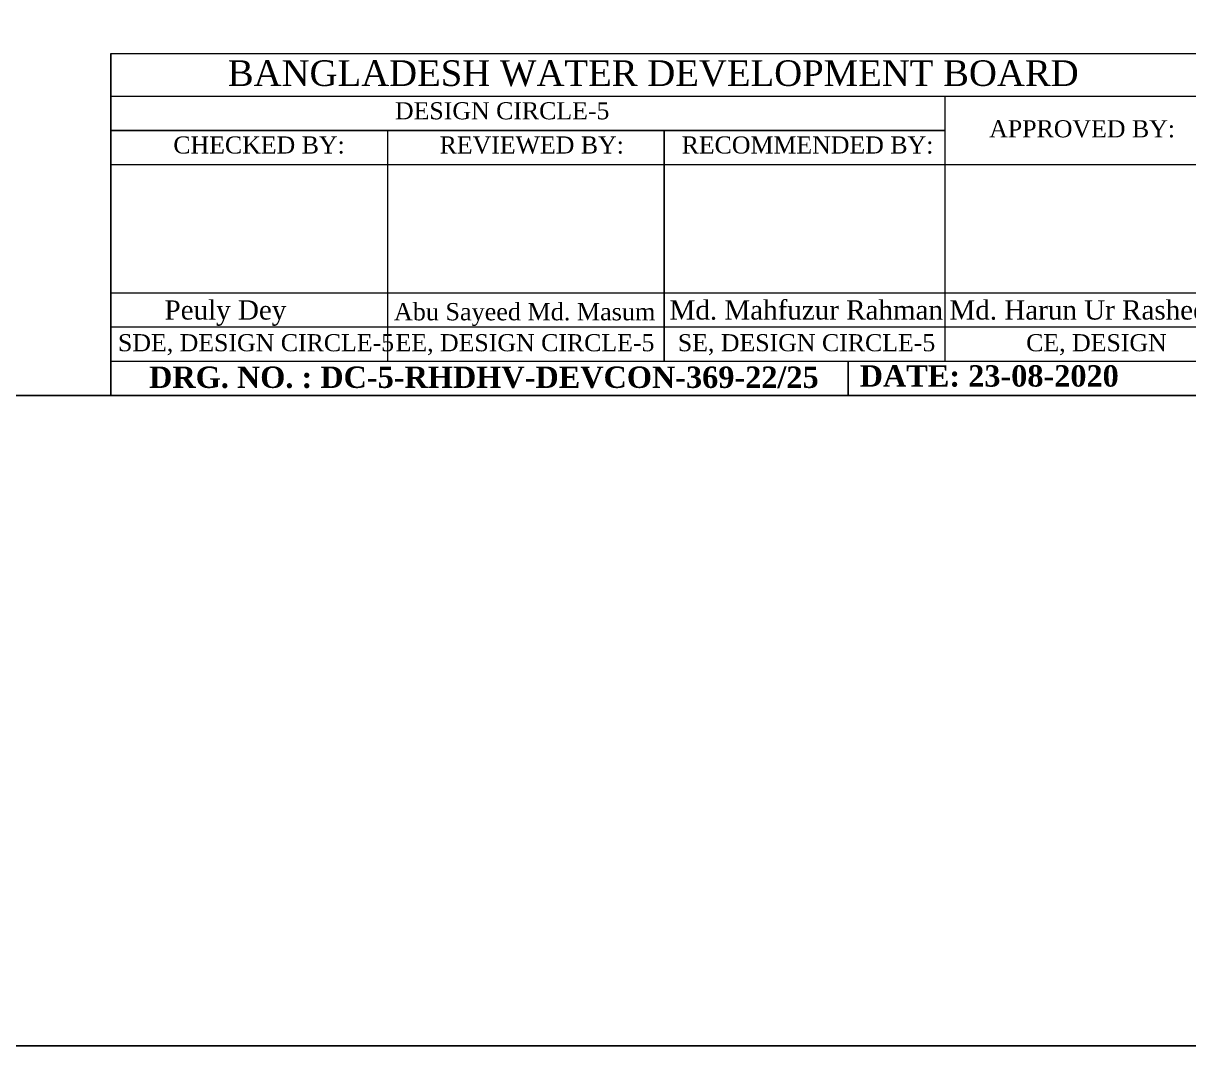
# Model space of a CAD drawing. Extents: x -358915 to 1258323, y -1667244 to -305611.
# Drawn here: x 956555 to 977390, y -1317839 to -1299564 of the extents above; entities that cross this region are included whole.
import ezdxf

# ---------------------------------------------------------------- set-up
doc = ezdxf.new("R2010")
doc.units = 0
doc.header["$LTSCALE"] = 300
doc.header["$MEASUREMENT"] = 0
doc.layers.get('0').update_dxf_attribs({"linetype": 'CONTINUOUS'})
doc.layers.add('LINE', color=7, linetype='CONTINUOUS')
doc.layers.add('TEXT', color=10, linetype='CONTINUOUS')
doc.layers.add('TitleBox', color=7, linetype='CONTINUOUS', lineweight=13)
doc.styles.add('Arial', font='arial.ttf')

msp = doc.modelspace()

# ---------------------------------------------------------------- linework, layer by layer
at = {"color": 0, "linetype": 'ByBlock', "ltscale": 2}
msp.add_line((971302.5, -1305603.4), (971302.5, -1306214.6), dxfattribs=at)
at = {"layer": 'LINE'}
for p, q in [((958119.5, -1300102.4), (958119.5, -1306214.6)), ((958119.5, -1301477.7), (973028, -1301477.7)), ((968010.8, -1305603.4), (968010.8, -1301477.7))]:
    msp.add_line(p, q, dxfattribs=at)
at = {"layer": 'LINE', "color": 3, "ltscale": 0.5}
msp.add_lwpolyline([(856273.7, -1248285.9), (1004118, -1248285.9), (1004118, -1317838.7), (856273.7, -1317838.7)], close=True, dxfattribs=at)
at = {"layer": 'LINE'}
msp.add_lwpolyline([(998591.2, -1306214.6), (937579.3, -1306214.6), (937579.3, -1263070.4), (998591.2, -1263070.4)], close=True, dxfattribs=at)
at = {"layer": 'TitleBox', "color": 0, "linetype": 'ByBlock'}
for p, q in [((958119.5, -1300102.4), (977886.2, -1300102.4)), ((958119.5, -1300866.5), (977886.2, -1300866.5)), ((973028, -1300866.5), (973028, -1305603.4)), ((963065.1, -1301477.7), (963065.1, -1305603.4)), ((958119.5, -1302088.9), (977886.2, -1302088.9)), ((958119.5, -1304381), (977886.2, -1304381)), ((958119.5, -1304992.2), (977886.2, -1304992.2)), ((958119.5, -1305603.4), (977886.2, -1305603.4))]:
    msp.add_line(p, q, dxfattribs=at)

# ---------------------------------------------------------------- texts
at = {"layer": 'TEXT', "color": 0, "linetype": 'ByBlock', "attachment_point": 1, "style": 'Arial'}
for s, insert, char_height, width in [('{\\fTimes New Roman|b0|i0|c0|p18;BANGLADESH WATER DEVELOPMENT BOARD}', (960210.3, -1300225.3), 458.415, 22691.623), ('{\\fTimes New Roman|b0|i0|c0|p18;DESIGN CIRCLE-5}', (963199.7, -1300974.5), 305.61, 6373.774), ('{\\fTimes New Roman|b0|i0|c0|p18;APPROVED BY:}', (973823.8, -1301296.6), 305.61, 6373.774), ('{\\fTimes New Roman|b0|i0|c0|p18;CHECKED BY:}', (959236.7, -1301585.7), 305.61, 6373.774), ('{\\fTimes New Roman|b0|i0|c0|p18;REVIEWED BY:}', (963997.5, -1301585.7), 305.61, 6373.774), ('{\\fTimes New Roman|b0|i0|c0|p18;RECOMMENDED BY:}', (968324.4, -1301585.7), 305.61, 6373.774), ('{\\fTimes New Roman|b0|i0|c0|p18;Peuly Dey}', (959080, -1304516.1), 343.811, 6373.774), ('{\\fTimes New Roman|b0|i0|c0|p18;Md. Mahfuzur Rahman}', (968108.3, -1304516.1), 343.811, 6373.774), ('{\\fTimes New Roman|b0|i0|c0|p18;Md. Harun Ur Rasheed}', (973113.4, -1304516.1), 343.811, 6373.774), ('{\\fTimes New Roman|b0|i0|c0|p18;Abu Sayeed Md. Masum}', (963180.5, -1304563.7), 309.43, 5736.397), ('{\\fTimes New Roman|b0|i0|c0|p18;SDE, DESIGN CIRCLE-5}', (958247.4, -1305120.3), 305.61, 6373.774), ('{\\fTimes New Roman|b0|i0|c0|p18;EE, DESIGN CIRCLE-5}', (963209.8, -1305120.3), 305.61, 6373.774), ('{\\fTimes New Roman|b0|i0|c0|p18;SE, DESIGN CIRCLE-5}', (968256.5, -1305120.3), 305.61, 6373.774), ('{\\fTimes New Roman|b0|i0|c0|p18;CE, DESIGN }', (974484.3, -1305120.3), 305.61, 6373.774), ('{\\fTimes New Roman|b1|i0|c0|p18;DRG. NO. : DC-5-RHDHV-DEVCON-369-22/25}', (958803.3, -1305699), 382.012, 19883.584), ('{\\fTimes New Roman|b1|i0|c0|p18;DATE: 23-08-2020}', (971508.1, -1305675.7), 382.012, 6373.774)]:
    msp.add_mtext(s, dxfattribs=dict(at, insert=insert, char_height=char_height, width=width))

doc.saveas('drawing.dxf')
